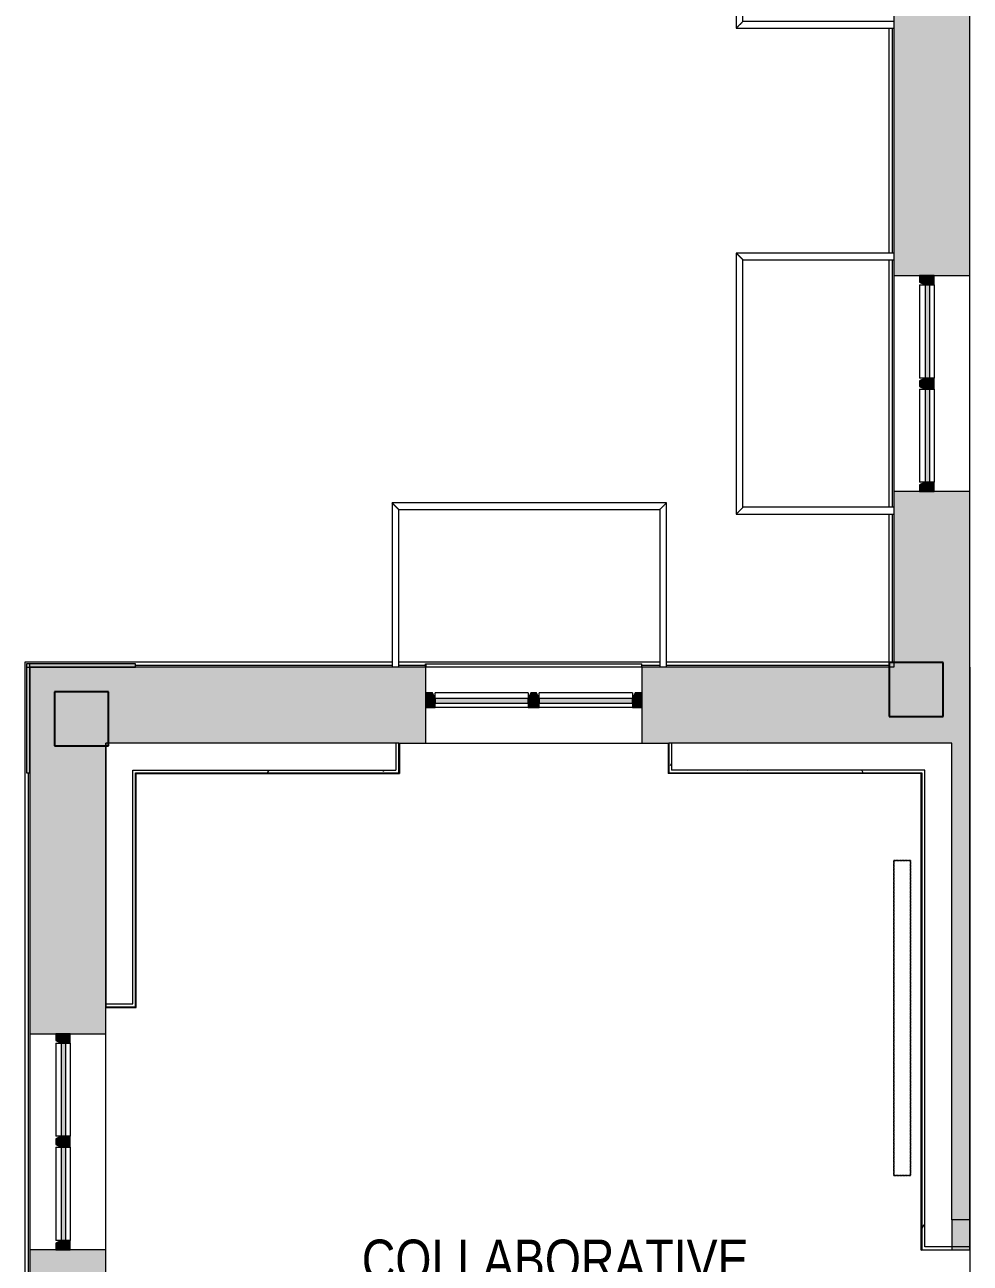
# Model space of a CAD drawing. Header units: inches. Extents: x -3803 to -1421, y -3454 to -210.
# Drawn here: x -3343.5 to -3133.4, y -1544.1 to -1268.9 of the extents above; entities that cross this region are included whole.
import ezdxf

# ---------------------------------------------------------------- set-up
doc = ezdxf.new("R2010")
doc.units = ezdxf.units.IN
doc.header["$MEASUREMENT"] = 0
doc.linetypes.add('Hidden Equipment- BSALS', pattern=[0.0625, 0.03125, -0.03125])
doc.linetypes.add('Hidden Equipment- LTP', pattern=[0.0625, 0.03125, -0.03125])
for name, color, linetype, lineweight in [('A-AREA-IDEN', 2, 'Continuous', 9), ('A-FLOR', 192, 'Continuous', 13), ('A-FLOR-HRAL', 11, 'Continuous', 13), ('A-GLAZ-CURT', 52, 'Continuous', 13), ('A-GLAZ-CWMG', 51, 'Continuous', 13), ('A-WALL', 113, 'Continuous', 13), ('A-WALL-PATT', 111, 'Continuous', 13), ('I-WALL', 2, 'Continuous', 13), ('Q-SPCQ', 91, 'Continuous', 13), ('S-COLS', 52, 'Continuous', 13)]:
    doc.layers.add(name, color=color, linetype=linetype, lineweight=lineweight)
doc.styles.add('Arial Narrow', font='ARIALN.TTF', dxfattribs={"height": 9})
pattern_1 = [(0, (0, 0), (30.72, 7.68), [1.267, -21.773, 1.267, -21.773, -122.88]), (0, (0, 0), (30.72, 7.68), [-46.08, 1.267, -44.813, 1.267, -21.773, -53.76]), (0, (0, 0), (30.72, 7.68), [-115.2, 1.267, -14.093, 1.267, -37.133]), (120, (11.52, 3.84), (-22.011075, 22.7643), [1.267, -21.773, 1.267, -21.773, -122.88]), (120, (11.52, 3.84), (-22.011075, 22.7643), [-46.08, 1.267, -44.813, 1.267, -21.773, -53.76]), (120, (11.52, 3.84), (-22.011075, 22.7643), [-115.2, 1.267, -14.093, 1.267, -37.133]), (240, (15.36, 19.2), (-8.708925, -30.4443), [1.267, -21.773, 1.267, -21.773, -122.88]), (240, (15.36, 19.2), (-8.708925, -30.4443), [-46.08, 1.267, -44.813, 1.267, -21.773, -53.76]), (240, (15.36, 19.2), (-8.708925, -30.4443), [-115.2, 1.267, -14.093, 1.267, -37.133])]

# ---------------------------------------------------------------- blocks, each defined once
blk = doc.blocks.new('15830016-STRUCT_MARTINEZ-MOORE_CENTRAL_v2018_rvt-1-DIMENSION PLAN - LEVEL 2 _579_ - 2__ - CAD')
at = {"layer": 'S-COLS', "lineweight": 5}
for points in [[(-3139.4, -1422.64), (-3139.4, -1410.64), (-3151.4, -1410.64), (-3151.4, -1422.64), (-3150.09, -1422.64)], [(-3324.9, -1429.14), (-3324.9, -1417.14), (-3336.9, -1417.14), (-3336.9, -1429.14)]]:
    blk.add_hatch(color=50, dxfattribs=at).paths.add_polyline_path(points, flags=0)
at = {"layer": 'S-COLS', "color": 253, "lineweight": 25}
for p, q in [((-3139.4, -1410.64), (-3151.4, -1410.64)), ((-3151.4, -1410.64), (-3151.4, -1422.64)), ((-3139.4, -1422.64), (-3139.4, -1410.64)), ((-3324.9, -1417.14), (-3336.9, -1417.14)), ((-3336.9, -1417.14), (-3336.9, -1429.14)), ((-3324.9, -1429.14), (-3324.9, -1417.14)), ((-3151.4, -1422.64), (-3139.4, -1422.64)), ((-3336.9, -1429.14), (-3324.9, -1429.14))]:
    blk.add_line(p, q, dxfattribs=at)
blk = doc.blocks.new('level 2 - band2 - level 2 - band-474741-DIMENSION PLAN - LEVEL 2 _579_ - 2__ - CAD')
at = {"layer": 'A-WALL', "lineweight": 20}
for p, q in [((-3151.52, -1269.64), (-3151.52, -1319.64)), ((-3150.77, -1269.64), (-3150.77, -1319.64)), ((-3151.52, -1321.14), (-3151.52, -1376.14)), ((-3150.77, -1321.14), (-3150.77, -1376.14)), ((-3151.52, -1377.64), (-3151.52, -1410.52)), ((-3150.77, -1377.64), (-3150.77, -1410.64)), ((-3343.52, -1410.52), (-3343.52, -1585.21)), ((-3261.89, -1410.52), (-3343.52, -1410.52)), ((-3261.9, -1411.27), (-3318.9, -1411.27)), ((-3202.4, -1410.52), (-3260.4, -1410.52)), ((-3254.46, -1411.27), (-3260.4, -1411.27)), ((-3202.4, -1411.27), (-3206.4, -1411.27)), ((-3151.52, -1410.52), (-3200.9, -1410.52)), ((-3151.4, -1411.27), (-3200.9, -1411.27)), ((-3342.77, -1435.14), (-3342.77, -1585.21))]:
    blk.add_line(p, q, dxfattribs=at)
blk = doc.blocks.new('System Panel - Winco Glass-383301-DIMENSION PLAN - LEVEL 2 _579_ - 2__ - CAD')
at = {"layer": 'A-GLAZ-CURT', "lineweight": 9}
blk.add_hatch(color=90, dxfattribs=at).paths.add_polyline_path([(-10.359375, -1), (10.359375, -1), (10.359375, 0), (-10.359375, 0)], flags=0)
at = {"layer": 'A-GLAZ-CURT', "lineweight": 20}
for p, q in [((10.359375, 0), (-10.359375, 0)), ((-10.359375, 0), (-10.359375, -1)), ((10.359375, -1), (10.359375, 0)), ((-10.359375, -1), (10.359375, -1))]:
    blk.add_line(p, q, dxfattribs=at)
blk = doc.blocks.new('Rectangular Mullion - Winco Accent Full_Left-Large-383303-DIMENSION PLAN - LEVEL 2 _579_ - 2__ - CAD')
at = {"layer": 'A-GLAZ-CWMG', "lineweight": 9}
blk.add_hatch(color=90, dxfattribs=at).paths.add_polyline_path([(-2.06, 2), (0, 2), (0, -1.25), (-1.48, -1.25), (-2.06, 0)], flags=0)
at = {"layer": 'A-GLAZ-CWMG', "lineweight": 20}
for p, q in [((-2.06, 0), (-2.06, 2)), ((-2.06, 2), (0, 2)), ((-1.48, -1.25), (-2.06, 0)), ((0, 2), (0, -1.25)), ((0, -1.25), (-1.48, -1.25))]:
    blk.add_line(p, q, dxfattribs=at)
blk = doc.blocks.new('Rectangular Mullion - Winco Accent Full_Right-Large-V4-DIMENSION PLAN - LEVEL 2 _579_ - 2__ - CAD')
at = {"layer": 'A-GLAZ-CWMG', "lineweight": 9}
for p, q in [((-3144.65, -2412.7), (-3143.4, -2412.7)), ((-3144.65, -2412.7), (-3144.65, -2433.42)), ((-3141.4, -2412.7), (-3141.4, -2433.42)), ((-3143.4, -2433.42), (-3144.65, -2433.42))]:
    blk.add_line(p, q, dxfattribs=at)
blk = doc.blocks.new('Rectangular Mullion - Winco Accent Full-Large-383306-DIMENSION PLAN - LEVEL 2 _579_ - 2__ - CAD')
at = {"layer": 'A-GLAZ-CWMG', "lineweight": 9}
blk.add_hatch(color=90, dxfattribs=at).paths.add_polyline_path([(-1.22, 2), (1.22, 2), (1.22, 0), (0.64, -1.25), (-0.64, -1.25), (-1.22, 0)], flags=0)
at = {"layer": 'A-GLAZ-CWMG', "lineweight": 20}
for p, q in [((-1.22, 2), (1.22, 2)), ((-1.22, 0), (-1.22, 2)), ((-0.64, -1.25), (-1.22, 0)), ((1.22, 0), (0.64, -1.25)), ((1.22, 2), (1.22, 0)), ((0.64, -1.25), (-0.64, -1.25))]:
    blk.add_line(p, q, dxfattribs=at)
blk = doc.blocks.new('Rectangular Mullion - Winco Accent Full_Right-Large-383308-DIMENSION PLAN - LEVEL 2 _579_ - 2__ - CAD')
at = {"layer": 'A-GLAZ-CWMG', "lineweight": 9}
blk.add_hatch(color=90, dxfattribs=at).paths.add_polyline_path([(0, -1.25), (0, 2), (-2.06, 2), (-2.06, 0), (-1.48, -1.25)], flags=0)
at = {"layer": 'A-GLAZ-CWMG', "lineweight": 20}
for p, q in [((0, 2), (-2.06, 2)), ((-2.06, 2), (-2.06, 0)), ((-2.06, 0), (-1.48, -1.25)), ((0, -1.25), (0, 2)), ((-1.48, -1.25), (0, -1.25))]:
    blk.add_line(p, q, dxfattribs=at)
blk = doc.blocks.new('Rectangular Mullion - Winco Accent Full_Right-Large-383305-DIMENSION PLAN - LEVEL 2 _579_ - 2__ - CAD')
at = {"layer": 'A-GLAZ-CWMG', "lineweight": 9}
for p, q in [((-3144.65, -2435.86), (-3143.4, -2435.86)), ((-3144.65, -2435.86), (-3144.65, -2456.58)), ((-3141.4, -2435.86), (-3141.4, -2456.58)), ((-3143.4, -2456.58), (-3144.65, -2456.58))]:
    blk.add_line(p, q, dxfattribs=at)
blk = doc.blocks.new('Brick Slodier105 - Brick Slodier-505849-DIMENSION PLAN - LEVEL 2 _579_ - 2__ - CAD')
at = {"layer": 'A-WALL-PATT', "lineweight": 20}
for points in [[(-3343.15, -1411.64), (-3318.9, -1411.64), (-3318.9, -1410.89), (-3343.15, -1410.89)], [(-3342.4, -1435.14), (-3342.4, -1410.89), (-3343.15, -1410.89), (-3343.15, -1435.14)]]:
    blk.add_hatch(color=10, dxfattribs=at).paths.add_polyline_path(points, flags=0)
at = {"layer": 'A-WALL', "lineweight": 20}
for p, q in [((-3318.9, -1410.89), (-3343.15, -1410.89)), ((-3343.15, -1410.89), (-3343.15, -1411.64)), ((-3342.4, -1410.89), (-3343.15, -1410.89)), ((-3343.15, -1410.89), (-3343.15, -1435.14)), ((-3343.15, -1411.64), (-3318.9, -1411.64)), ((-3342.4, -1435.14), (-3342.4, -1410.89)), ((-3318.9, -1411.64), (-3318.9, -1410.89)), ((-3343.15, -1435.14), (-3342.4, -1435.14))]:
    blk.add_line(p, q, dxfattribs=at)
blk = doc.blocks.new('Brick Slodier121 - Brick Slodier-520338-DIMENSION PLAN - LEVEL 2 _579_ - 2__ - CAD')
at = {"layer": 'A-WALL', "lineweight": 20}
for p, q in [((-2656.21, -1410.89), (-2656.15, -1410.89)), ((-2656.21, -1411.64), (-2656.21, -1410.89)), ((-2656.15, -1410.89), (-2608.15, -1410.89)), ((-2656.15, -1410.89), (-2656.15, -1411.64)), ((-2608.15, -1411.64), (-2656.15, -1411.64)), ((-2608.15, -1411.64), (-2608.15, -1410.89))]:
    blk.add_line(p, q, dxfattribs=at)
blk = doc.blocks.new('Rectangular Mullion - Winco Accent Full_Left-Large-384324-DIMENSION PLAN - LEVEL 2 _579_ - 2__ - CAD')
at = {"layer": 'A-GLAZ-CWMG', "lineweight": 9}
blk.add_hatch(color=90, dxfattribs=at).paths.add_polyline_path([(0, -2), (-2.06, -2), (-2.06, 0), (-1.48, 1.25), (0, 1.25)], flags=0)
at = {"layer": 'A-GLAZ-CWMG', "lineweight": 20}
for p, q in [((-2.06, 0), (-1.48, 1.25)), ((-2.06, -2), (-2.06, 0)), ((-1.48, 1.25), (0, 1.25)), ((0, 1.25), (0, -2)), ((0, -2), (-2.06, -2))]:
    blk.add_line(p, q, dxfattribs=at)
blk = doc.blocks.new('Railing - Railing-545878-DIMENSION PLAN - LEVEL 2 _579_ - 2__ - CAD')
at = {"layer": 'A-FLOR-HRAL', "lineweight": 9}
for p, q in [((-3150.4, -1211.64), (-3185.4, -1211.64)), ((-3185.4, -1211.64), (-3185.4, -1269.64)), ((-3183.9, -1213.14), (-3150.4, -1213.14)), ((-3183.9, -1268.14), (-3183.9, -1213.14)), ((-3150.4, -1268.14), (-3183.9, -1268.14)), ((-3185.4, -1269.64), (-3150.4, -1269.64))]:
    blk.add_line(p, q, dxfattribs=at)
for points in [[(-3185.4, -1211.64), (-3185.4, -1211.64), (-3185.38, -1211.65), (-3185.34, -1211.7), (-3185.3, -1211.74), (-3185.25, -1211.78), (-3185.21, -1211.83), (-3185.17, -1211.87), (-3185.1, -1211.93), (-3185.04, -1212), (-3184.98, -1212.06), (-3184.93, -1212.1), (-3184.89, -1212.15), (-3184.84, -1212.2), (-3184.79, -1212.24), (-3184.74, -1212.29), (-3184.69, -1212.34), (-3184.65, -1212.39), (-3184.6, -1212.44), (-3184.55, -1212.49), (-3184.5, -1212.54), (-3184.45, -1212.58), (-3184.4, -1212.63), (-3184.36, -1212.68), (-3184.31, -1212.72), (-3184.27, -1212.77), (-3184.23, -1212.81), (-3184.18, -1212.86), (-3184.13, -1212.91), (-3184.08, -1212.95), (-3184.04, -1213), (-3183.99, -1213.04), (-3183.95, -1213.09), (-3183.91, -1213.13), (-3183.9, -1213.14), (-3183.9, -1213.14)], [(-3185.4, -1269.64), (-3185.4, -1269.64), (-3185.38, -1269.63), (-3185.34, -1269.59), (-3185.3, -1269.54), (-3185.25, -1269.5), (-3185.21, -1269.45), (-3185.16, -1269.41), (-3185.1, -1269.35), (-3185.04, -1269.28), (-3184.98, -1269.22), (-3184.93, -1269.18), (-3184.89, -1269.13), (-3184.84, -1269.08), (-3184.79, -1269.04), (-3184.74, -1268.99), (-3184.69, -1268.94), (-3184.65, -1268.89), (-3184.6, -1268.84), (-3184.55, -1268.79), (-3184.5, -1268.74), (-3184.45, -1268.7), (-3184.4, -1268.65), (-3184.36, -1268.6), (-3184.31, -1268.56), (-3184.27, -1268.52), (-3184.23, -1268.47), (-3184.18, -1268.42), (-3184.13, -1268.37), (-3184.08, -1268.33), (-3184.04, -1268.28), (-3183.99, -1268.24), (-3183.95, -1268.2), (-3183.91, -1268.15), (-3183.9, -1268.14), (-3183.9, -1268.14)]]:
    blk.add_open_spline(points, degree=3, knots=[0, 0, 0, 0, 0.083333, 0.125, 0.166667, 0.208333, 0.229167, 0.25, 0.291667, 0.333333, 0.354167, 0.375, 0.395833, 0.416667, 0.4375, 0.458333, 0.479167, 0.5, 0.520833, 0.541667, 0.5625, 0.583333, 0.604167, 0.625, 0.645833, 0.666667, 0.6875, 0.708333, 0.75, 0.770833, 0.791667, 0.833333, 0.875, 0.916667, 1, 1, 1, 1], dxfattribs=at)
blk = doc.blocks.new('Railing - Railing-545888-DIMENSION PLAN - LEVEL 2 _579_ - 2__ - CAD')
at = {"layer": 'A-FLOR-HRAL', "lineweight": 9}
for p, q in [((-3150.4, -1319.64), (-3185.4, -1319.64)), ((-3185.4, -1319.64), (-3185.4, -1377.64)), ((-3183.9, -1321.14), (-3150.4, -1321.14)), ((-3183.9, -1376.14), (-3183.9, -1321.14)), ((-3150.4, -1376.14), (-3183.9, -1376.14)), ((-3185.4, -1377.64), (-3150.4, -1377.64))]:
    blk.add_line(p, q, dxfattribs=at)
for points in [[(-3185.4, -1319.64), (-3185.4, -1319.64), (-3185.38, -1319.65), (-3185.34, -1319.7), (-3185.3, -1319.74), (-3185.25, -1319.78), (-3185.21, -1319.83), (-3185.17, -1319.87), (-3185.1, -1319.93), (-3185.04, -1320), (-3184.98, -1320.06), (-3184.93, -1320.1), (-3184.89, -1320.15), (-3184.84, -1320.2), (-3184.79, -1320.24), (-3184.74, -1320.29), (-3184.69, -1320.34), (-3184.65, -1320.39), (-3184.6, -1320.44), (-3184.55, -1320.49), (-3184.5, -1320.54), (-3184.45, -1320.58), (-3184.4, -1320.63), (-3184.36, -1320.68), (-3184.31, -1320.72), (-3184.27, -1320.77), (-3184.23, -1320.81), (-3184.18, -1320.86), (-3184.13, -1320.91), (-3184.08, -1320.95), (-3184.04, -1321), (-3183.99, -1321.04), (-3183.95, -1321.09), (-3183.91, -1321.13), (-3183.9, -1321.14), (-3183.9, -1321.14)], [(-3185.4, -1377.64), (-3185.4, -1377.64), (-3185.38, -1377.63), (-3185.34, -1377.59), (-3185.3, -1377.54), (-3185.25, -1377.5), (-3185.21, -1377.45), (-3185.16, -1377.41), (-3185.1, -1377.35), (-3185.04, -1377.28), (-3184.98, -1377.22), (-3184.93, -1377.18), (-3184.89, -1377.13), (-3184.84, -1377.08), (-3184.79, -1377.04), (-3184.74, -1376.99), (-3184.69, -1376.94), (-3184.65, -1376.89), (-3184.6, -1376.84), (-3184.55, -1376.79), (-3184.5, -1376.74), (-3184.45, -1376.7), (-3184.4, -1376.65), (-3184.36, -1376.6), (-3184.31, -1376.56), (-3184.27, -1376.52), (-3184.23, -1376.47), (-3184.18, -1376.42), (-3184.13, -1376.37), (-3184.08, -1376.33), (-3184.04, -1376.28), (-3183.99, -1376.24), (-3183.95, -1376.2), (-3183.91, -1376.15), (-3183.9, -1376.14), (-3183.9, -1376.14)]]:
    blk.add_open_spline(points, degree=3, knots=[0, 0, 0, 0, 0.083333, 0.125, 0.166667, 0.208333, 0.229167, 0.25, 0.291667, 0.333333, 0.354167, 0.375, 0.395833, 0.416667, 0.4375, 0.458333, 0.479167, 0.5, 0.520833, 0.541667, 0.5625, 0.583333, 0.604167, 0.625, 0.645833, 0.666667, 0.6875, 0.708333, 0.75, 0.770833, 0.791667, 0.833333, 0.875, 0.916667, 1, 1, 1, 1], dxfattribs=at)
blk = doc.blocks.new('Railing - Railing-545898-DIMENSION PLAN - LEVEL 2 _579_ - 2__ - CAD')
at = {"layer": 'A-FLOR-HRAL', "lineweight": 9}
for p, q in [((-3261.9, -1375.14), (-3261.9, -1411.64)), ((-3200.9, -1375.14), (-3261.9, -1375.14)), ((-3200.9, -1411.64), (-3200.9, -1375.14)), ((-3260.4, -1411.64), (-3260.4, -1376.64)), ((-3260.4, -1376.64), (-3202.4, -1376.64)), ((-3202.4, -1376.64), (-3202.4, -1411.64))]:
    blk.add_line(p, q, dxfattribs=at)
for points in [[(-3260.4, -1376.64), (-3260.4, -1376.64), (-3260.41, -1376.63), (-3260.45, -1376.59), (-3260.49, -1376.54), (-3260.54, -1376.5), (-3260.58, -1376.45), (-3260.63, -1376.41), (-3260.69, -1376.35), (-3260.76, -1376.28), (-3260.81, -1376.22), (-3260.86, -1376.18), (-3260.9, -1376.13), (-3260.95, -1376.08), (-3261, -1376.04), (-3261.05, -1375.99), (-3261.1, -1375.94), (-3261.15, -1375.89), (-3261.19, -1375.84), (-3261.24, -1375.79), (-3261.29, -1375.74), (-3261.34, -1375.7), (-3261.39, -1375.65), (-3261.43, -1375.6), (-3261.48, -1375.56), (-3261.52, -1375.52), (-3261.56, -1375.47), (-3261.62, -1375.42), (-3261.66, -1375.37), (-3261.71, -1375.33), (-3261.75, -1375.28), (-3261.8, -1375.24), (-3261.84, -1375.2), (-3261.88, -1375.15), (-3261.9, -1375.14), (-3261.9, -1375.14)], [(-3202.4, -1376.64), (-3202.4, -1376.64), (-3202.38, -1376.63), (-3202.34, -1376.59), (-3202.3, -1376.54), (-3202.25, -1376.5), (-3202.21, -1376.45), (-3202.17, -1376.41), (-3202.1, -1376.35), (-3202.04, -1376.28), (-3201.98, -1376.22), (-3201.93, -1376.18), (-3201.89, -1376.13), (-3201.84, -1376.08), (-3201.79, -1376.04), (-3201.74, -1375.99), (-3201.69, -1375.94), (-3201.65, -1375.89), (-3201.6, -1375.84), (-3201.55, -1375.79), (-3201.5, -1375.74), (-3201.45, -1375.7), (-3201.4, -1375.65), (-3201.36, -1375.6), (-3201.31, -1375.56), (-3201.27, -1375.52), (-3201.23, -1375.47), (-3201.18, -1375.42), (-3201.13, -1375.37), (-3201.08, -1375.33), (-3201.04, -1375.28), (-3200.99, -1375.24), (-3200.95, -1375.2), (-3200.91, -1375.15), (-3200.9, -1375.14), (-3200.9, -1375.14)]]:
    blk.add_open_spline(points, degree=3, knots=[0, 0, 0, 0, 0.083333, 0.125, 0.166667, 0.208333, 0.229167, 0.25, 0.291667, 0.333333, 0.354167, 0.375, 0.395833, 0.416667, 0.4375, 0.458333, 0.479167, 0.5, 0.520833, 0.541667, 0.5625, 0.583333, 0.604167, 0.625, 0.645833, 0.666667, 0.6875, 0.708333, 0.75, 0.770833, 0.791667, 0.833333, 0.875, 0.916667, 1, 1, 1, 1], dxfattribs=at)
blk = doc.blocks.new('Basic Wall _ Generic - 4_ - ___-3572217-DIMENSION PLAN - LEVEL 2 _579_ - 2__ - CAD')
at = {"layer": 'A-WALL', "lineweight": 20}
for q in [(-3133.4, -1440.52), (-3133.52, -1541.14)]:
    blk.add_line((-3133.4, -1541.14), q, dxfattribs=at)
blk = doc.blocks.new('Basic Wall _ Generic - 4_ - ___-3572149-DIMENSION PLAN - LEVEL 2 _579_ - 2__ - CAD')
at = {"layer": 'A-WALL', "lineweight": 20}
for p in [(-3133.52, -1411.64), (-3133.4, -1440.52)]:
    blk.add_line(p, (-3133.4, -1411.64), dxfattribs=at)
blk = doc.blocks.new('Basic Wall _ A6-6 5_8_-BSALS - ___-3570669-DIMENSION PLAN - LEVEL 2 _579_ - 2__ - CAD')
at = {"layer": 'I-WALL', "lineweight": 20}
for p, q in [((-3318.77, -1435.27), (-3318.9, -1435.14)), ((-3318.77, -1435.27), (-3260.27, -1435.27)), ((-3260.4, -1435.14), (-3260.27, -1435.27))]:
    blk.add_line(p, q, dxfattribs=at)
blk = doc.blocks.new('Basic Wall _ A6-6 5_8_-BSALS - ___-3570670-DIMENSION PLAN - LEVEL 2 _579_ - 2__ - CAD')
at = {"layer": 'I-WALL', "lineweight": 20}
for p, q in [((-3318.9, -1435.14), (-3318.77, -1435.27)), ((-3318.77, -1487.27), (-3318.77, -1435.27)), ((-3318.77, -1487.27), (-3318.9, -1487.14))]:
    blk.add_line(p, q, dxfattribs=at)
blk = doc.blocks.new('Basic Wall _ A6-6 5_8_-BSALS - ___-3570671-DIMENSION PLAN - LEVEL 2 _579_ - 2__ - CAD')
at = {"layer": 'I-WALL', "lineweight": 20}
for p, q in [((-3200.52, -1435.27), (-3200.4, -1435.14)), ((-3144.27, -1435.27), (-3200.52, -1435.27)), ((-3144.15, -1435.14), (-3144.27, -1435.27))]:
    blk.add_line(p, q, dxfattribs=at)
blk = doc.blocks.new('Basic Wall _ A6-6 5_8_-BSALS - ___-3570672-DIMENSION PLAN - LEVEL 2 _579_ - 2__ - CAD')
at = {"layer": 'I-WALL', "lineweight": 20}
for p, q in [((-3144.27, -1435.27), (-3144.15, -1435.14)), ((-3144.27, -1541.27), (-3144.27, -1435.27)), ((-3144.15, -1541.14), (-3144.27, -1541.27))]:
    blk.add_line(p, q, dxfattribs=at)
blk = doc.blocks.new('Basic Wall _ A6-6 5_8_-BSALS - ___-3570679-DIMENSION PLAN - LEVEL 2 _579_ - 2__ - CAD')
at = {"layer": 'I-WALL', "lineweight": 20}
for p in [(-3325.52, -1487.27), (-3318.9, -1487.14)]:
    blk.add_line(p, (-3318.77, -1487.27), dxfattribs=at)
blk = doc.blocks.new('Basic Wall _ A6-6 5_8_-BSALS - ___-3570681-DIMENSION PLAN - LEVEL 2 _579_ - 2__ - CAD')
at = {"layer": 'I-WALL', "lineweight": 20}
for p in [(-3200.52, -1428.52), (-3200.4, -1435.14)]:
    blk.add_line(p, (-3200.52, -1435.27), dxfattribs=at)
blk = doc.blocks.new('Basic Wall _ A6-6 5_8_-BSALS - ___-3570682-DIMENSION PLAN - LEVEL 2 _579_ - 2__ - CAD')
at = {"layer": 'I-WALL', "lineweight": 20}
for p, q in [((-3260.27, -1428.52), (-3260.27, -1435.27)), ((-3260.27, -1435.27), (-3260.4, -1435.14))]:
    blk.add_line(p, q, dxfattribs=at)
blk = doc.blocks.new('Basic Wall _ A6-6 5_8_-BSALS - ___-3570683-DIMENSION PLAN - LEVEL 2 _579_ - 2__ - CAD')
at = {"layer": 'I-WALL', "lineweight": 20}
for p, q in [((-3144.27, -1541.27), (-3144.15, -1541.14)), ((-3133.52, -1541.27), (-3144.27, -1541.27)), ((-3133.52, -1541.14), (-3133.52, -1541.27))]:
    blk.add_line(p, q, dxfattribs=at)
blk = doc.blocks.new('TV LCD 32 PDI CV3200P - LTP - TV-80_-3897805-DIMENSION PLAN - LEVEL 2 _579_ - 2__ - CAD')
at = {"layer": 'Q-SPCQ', "linetype": 'Hidden Equipment- LTP', "lineweight": 20}
for p, q in [((-70, 0), (-70, 3.75)), ((-70, 3.75), (0, 3.75)), ((0, 3.75), (-70, 3.75)), ((-70, 3.75), (-70, 0)), ((0, 3.75), (0, 0)), ((0, 0), (0, 3.75)), ((-70, 0), (0, 0)), ((0, 0), (-70, 0))]:
    blk.add_line(p, q, dxfattribs=at)

msp = doc.modelspace()

# ---------------------------------------------------------------- hatches: boundary and pattern name
at = {"layer": 'A-WALL-PATT', "lineweight": 20}
h = msp.add_hatch(color=10, dxfattribs=at)
h.paths.add_polyline_path([(-3150.4, -1411.64), (-3133.52, -1411.64), (-3133.52, -1372.64), (-3150.4, -1372.64), (-3150.4, -1397.9)], flags=0)
h.paths.add_polyline_path([(-3150.4, -1324.64), (-3133.52, -1324.64), (-3133.52, -1264.64), (-3150.4, -1264.64), (-3150.4, -1308.74)], flags=0)
h.paths.add_polyline_path([(-3150.4, -1216.64), (-3133.52, -1216.64), (-3133.52, -1156.64), (-3150.4, -1156.64), (-3150.4, -1189.86)], flags=0)
h.paths.add_polyline_path([(-3150.4, -1108.64), (-3133.52, -1108.64), (-3133.52, -1048.64), (-3150.4, -1048.64), (-3150.4, -1100.7)], flags=0)
h.paths.add_polyline_path([(-3150.09, -1000.64), (-3133.52, -1000.64), (-3133.52, -961.64), (-3150.4, -961.64), (-3150.4, -1000.64)], flags=0)
h = msp.add_hatch(color=10, dxfattribs=at)
h.paths.add_polyline_path([(-3325.52, -1766.64), (-3325.52, -1685.14), (-3342.4, -1685.14), (-3342.4, -1766.64), (-3329.4, -1766.64)], flags=0)
h.paths.add_polyline_path([(-3342.4, -1637.14), (-3325.52, -1637.14), (-3325.52, -1541.14), (-3342.4, -1541.14), (-3342.4, -1605.94)], flags=0)
h.paths.add_polyline_path([(-3342.4, -1493.14), (-3325.52, -1493.14), (-3325.52, -1411.64), (-3342.4, -1411.64), (-3342.4, -1487.06)], flags=0)
h = msp.add_hatch(color=10, dxfattribs=at)
h.paths.add_polyline_path([(-3254.4, -1428.52), (-3254.4, -1411.64), (-3325.52, -1411.64), (-3325.52, -1428.52), (-3272.25, -1428.52)], flags=0)
h.paths.add_polyline_path([(-3206.4, -1428.52), (-3133.52, -1428.52), (-3133.52, -1411.64), (-3206.4, -1411.64), (-3206.4, -1427.62)], flags=0)
at = {"layer": 'A-WALL-PATT', "lineweight": 9}
h = msp.add_hatch(dxfattribs=at)
h.set_pattern_fill('FP_2', color=256, style=0, pattern_type=2)
h.set_pattern_definition(pattern_1)
h.paths.add_polyline_path([(-3199.77, -1435.14), (-3199.77, -1428.52), (-3200.4, -1428.52), (-3200.4, -1435.14)], flags=0)
at = {"layer": 'A-WALL-PATT', "lineweight": 5}
msp.add_hatch(color=50, dxfattribs=at).paths.add_polyline_path([(-3133.52, -1440.52), (-3133.52, -1428.52), (-3137.52, -1428.52), (-3137.52, -1440.52)], flags=0)
at = {"layer": 'A-WALL-PATT', "lineweight": 9}
h = msp.add_hatch(dxfattribs=at)
h.set_pattern_fill('FP_2', color=256, style=0, pattern_type=2)
h.set_pattern_definition(pattern_1)
h.paths.add_polyline_path([(-3267.02, -1435.14), (-3261.02, -1435.14), (-3261.02, -1434.52), (-3319.52, -1434.52), (-3319.52, -1435.14), (-3272.25, -1435.14)], flags=0)
h = msp.add_hatch(dxfattribs=at)
h.set_pattern_fill('FP_2', color=256, style=0, pattern_type=2)
h.set_pattern_definition(pattern_1)
h.paths.add_polyline_path([(-3144.15, -1435.14), (-3143.52, -1435.14), (-3143.52, -1434.52), (-3199.77, -1434.52), (-3199.77, -1435.14), (-3190.81, -1435.14)], flags=0)
h = msp.add_hatch(dxfattribs=at)
h.set_pattern_fill('FP_2', color=256, style=0, pattern_type=2)
h.set_pattern_definition(pattern_1)
h.paths.add_polyline_path([(-3143.52, -1540.52), (-3143.52, -1435.14), (-3144.15, -1435.14), (-3144.15, -1540.52)], flags=0)
at = {"layer": 'A-WALL-PATT', "lineweight": 5}
h = msp.add_hatch(color=50, dxfattribs=at)
h.paths.add_polyline_path([(-3133.52, -1741.77), (-3133.52, -1637.14), (-3137.52, -1637.14), (-3137.52, -1741.77)], flags=0)
h.paths.add_polyline_path([(-3137.52, -1541.14), (-3133.52, -1541.14), (-3133.52, -1440.52), (-3137.52, -1440.52), (-3137.52, -1487.06)], flags=0)

# ---------------------------------------------------------------- linework, layer by layer
at = {"layer": 'A-FLOR', "lineweight": 20}
msp.add_line((-3133.52, -1541.27), (-3133.52, -1637.02), dxfattribs=at)
at = {"layer": 'A-WALL', "lineweight": 20}
for p, q in [((-3150.4, -1108.64), (-3150.4, -1411.64)), ((-3133.52, -1541.14), (-3133.52, -1108.64)), ((-3150.4, -1324.64), (-3133.52, -1324.64)), ((-3133.52, -1372.64), (-3150.4, -1372.64)), ((-3342.4, -1411.64), (-3342.4, -1776.64)), ((-3150.4, -1411.64), (-3342.4, -1411.64)), ((-3254.4, -1428.52), (-3254.4, -1411.64)), ((-3206.4, -1411.64), (-3206.4, -1428.52)), ((-3325.52, -1691.14), (-3325.52, -1428.52)), ((-3260.4, -1428.52), (-3200.4, -1428.52)), ((-3342.4, -1493.14), (-3325.52, -1493.14)), ((-3137.52, -1534.52), (-3137.52, -1541.14)), ((-3325.52, -1541.14), (-3342.4, -1541.14))]:
    msp.add_line(p, q, dxfattribs=at)
at = {"layer": 'A-WALL'}
for p, q in [((-3261.02, -1428.52), (-3261.02, -1434.52)), ((-3199.77, -1428.52), (-3199.77, -1434.52)), ((-3319.52, -1434.52), (-3261.02, -1434.52)), ((-3319.52, -1486.52), (-3319.52, -1434.52)), ((-3143.52, -1434.52), (-3199.77, -1434.52)), ((-3143.52, -1540.52), (-3143.52, -1434.52)), ((-3325.52, -1486.52), (-3319.52, -1486.52)), ((-3133.52, -1540.52), (-3143.52, -1540.52))]:
    msp.add_line(p, q, dxfattribs=at)
at = {"layer": 'I-WALL', "lineweight": 20}
for p, q in [((-3260.4, -1428.52), (-3325.52, -1428.52)), ((-3325.52, -1428.52), (-3325.52, -1487.14)), ((-3260.4, -1435.14), (-3260.4, -1428.52)), ((-3137.52, -1428.52), (-3200.4, -1428.52)), ((-3200.4, -1428.52), (-3200.4, -1435.14)), ((-3137.52, -1534.52), (-3137.52, -1428.52)), ((-3318.9, -1435.14), (-3260.4, -1435.14)), ((-3318.9, -1487.14), (-3318.9, -1435.14)), ((-3200.4, -1435.14), (-3144.15, -1435.14)), ((-3144.15, -1435.14), (-3144.15, -1541.14)), ((-3325.52, -1487.14), (-3318.9, -1487.14)), ((-3133.52, -1534.52), (-3137.52, -1534.52)), ((-3133.52, -1541.14), (-3133.52, -1534.52)), ((-3144.15, -1541.14), (-3133.52, -1541.14))]:
    msp.add_line(p, q, dxfattribs=at)

# ---------------------------------------------------------------- block references
at = {"lineweight": 5}
msp.add_blockref('15830016-STRUCT_MARTINEZ-MOORE_CENTRAL_v2018_rvt-1-DIMENSION PLAN - LEVEL 2 _579_ - 2__ - CAD', (0, 0), dxfattribs=at)
at = {"layer": 'A-FLOR-HRAL', "lineweight": 9}
for name in ['Railing - Railing-545878-DIMENSION PLAN - LEVEL 2 _579_ - 2__ - CAD', 'Railing - Railing-545888-DIMENSION PLAN - LEVEL 2 _579_ - 2__ - CAD', 'Railing - Railing-545898-DIMENSION PLAN - LEVEL 2 _579_ - 2__ - CAD']:
    msp.add_blockref(name, (0, 0), dxfattribs=at)
at = {"layer": 'A-GLAZ-CURT', "lineweight": 9, "rotation": 89.99999999999854}
for p in [(-3143.4, -1337.06), (-3143.4, -1360.22), (-3335.4, -1505.56), (-3335.4, -1528.72)]:
    msp.add_blockref('System Panel - Winco Glass-383301-DIMENSION PLAN - LEVEL 2 _579_ - 2__ - CAD', p, dxfattribs=at)
at = {"layer": 'A-GLAZ-CURT', "lineweight": 9}
for p in [(-3241.97, -1418.64), (-3218.82, -1418.64)]:
    msp.add_blockref('System Panel - Winco Glass-383301-DIMENSION PLAN - LEVEL 2 _579_ - 2__ - CAD', p, dxfattribs=at)
at = {"layer": 'A-GLAZ-CWMG', "lineweight": 9, "extrusion": (0, 0, -1)}
for name, p, rotation in [('Rectangular Mullion - Winco Accent Full_Left-Large-383303-DIMENSION PLAN - LEVEL 2 _579_ - 2__ - CAD', (3143.4, -1324.64), 90.00000000000146), ('Rectangular Mullion - Winco Accent Full-Large-383306-DIMENSION PLAN - LEVEL 2 _579_ - 2__ - CAD', (3143.4, -1348.64), 90.00000000000146), ('Rectangular Mullion - Winco Accent Full_Left-Large-384324-DIMENSION PLAN - LEVEL 2 _579_ - 2__ - CAD', (3143.4, -1372.64), 269.9999999999992), ('Rectangular Mullion - Winco Accent Full-Large-383306-DIMENSION PLAN - LEVEL 2 _579_ - 2__ - CAD', (3230.4, -1418.64), 180), ('Rectangular Mullion - Winco Accent Full_Left-Large-383303-DIMENSION PLAN - LEVEL 2 _579_ - 2__ - CAD', (3206.4, -1418.64), 180), ('Rectangular Mullion - Winco Accent Full_Left-Large-383303-DIMENSION PLAN - LEVEL 2 _579_ - 2__ - CAD', (3335.4, -1493.14), 90.00000000000146), ('Rectangular Mullion - Winco Accent Full-Large-383306-DIMENSION PLAN - LEVEL 2 _579_ - 2__ - CAD', (3335.4, -1517.14), 90.00000000000146), ('Rectangular Mullion - Winco Accent Full_Left-Large-384324-DIMENSION PLAN - LEVEL 2 _579_ - 2__ - CAD', (3335.4, -1541.14), 270.0000000000099)]:
    msp.add_blockref(name, p, dxfattribs=dict(at, rotation=rotation))
at = {"layer": 'A-GLAZ-CWMG', "lineweight": 9}
for name, p in [('Rectangular Mullion - Winco Accent Full_Right-Large-V4-DIMENSION PLAN - LEVEL 2 _579_ - 2__ - CAD', (0, 1086)), ('Rectangular Mullion - Winco Accent Full_Right-Large-383305-DIMENSION PLAN - LEVEL 2 _579_ - 2__ - CAD', (0, 1086)), ('Rectangular Mullion - Winco Accent Full_Right-Large-V4-DIMENSION PLAN - LEVEL 2 _579_ - 2__ - CAD', (-192, 917.5)), ('Rectangular Mullion - Winco Accent Full_Right-Large-V4-DIMENSION PLAN - LEVEL 2 _579_ - 2__ - CAD', (-192, 894.34))]:
    msp.add_blockref(name, p, dxfattribs=at)
for name, p, rotation in [('Rectangular Mullion - Winco Accent Full_Right-Large-383308-DIMENSION PLAN - LEVEL 2 _579_ - 2__ - CAD', (-3254.4, -1418.64), 180), ('Rectangular Mullion - Winco Accent Full_Right-Large-V4-DIMENSION PLAN - LEVEL 2 _579_ - 2__ - CAD', (-818.91, -4562.04), 269.9999999999996), ('Rectangular Mullion - Winco Accent Full_Right-Large-V4-DIMENSION PLAN - LEVEL 2 _579_ - 2__ - CAD', (-795.75, -4562.04), 270)]:
    msp.add_blockref(name, p, dxfattribs=dict(at, rotation=rotation))
at = {"layer": 'A-WALL', "lineweight": 20}
for name, p in [('level 2 - band2 - level 2 - band-474741-DIMENSION PLAN - LEVEL 2 _579_ - 2__ - CAD', (0, 0)), ('Brick Slodier105 - Brick Slodier-505849-DIMENSION PLAN - LEVEL 2 _579_ - 2__ - CAD', (0, 0)), ('Brick Slodier121 - Brick Slodier-520338-DIMENSION PLAN - LEVEL 2 _579_ - 2__ - CAD', (-598.25, 0)), ('Basic Wall _ Generic - 4_ - ___-3572149-DIMENSION PLAN - LEVEL 2 _579_ - 2__ - CAD', (0, 0)), ('Basic Wall _ Generic - 4_ - ___-3572217-DIMENSION PLAN - LEVEL 2 _579_ - 2__ - CAD', (0, 0))]:
    msp.add_blockref(name, p, dxfattribs=at)
at = {"layer": 'I-WALL', "lineweight": 20}
for name in ['Basic Wall _ A6-6 5_8_-BSALS - ___-3570682-DIMENSION PLAN - LEVEL 2 _579_ - 2__ - CAD', 'Basic Wall _ A6-6 5_8_-BSALS - ___-3570681-DIMENSION PLAN - LEVEL 2 _579_ - 2__ - CAD', 'Basic Wall _ A6-6 5_8_-BSALS - ___-3570669-DIMENSION PLAN - LEVEL 2 _579_ - 2__ - CAD', 'Basic Wall _ A6-6 5_8_-BSALS - ___-3570670-DIMENSION PLAN - LEVEL 2 _579_ - 2__ - CAD', 'Basic Wall _ A6-6 5_8_-BSALS - ___-3570671-DIMENSION PLAN - LEVEL 2 _579_ - 2__ - CAD', 'Basic Wall _ A6-6 5_8_-BSALS - ___-3570672-DIMENSION PLAN - LEVEL 2 _579_ - 2__ - CAD', 'Basic Wall _ A6-6 5_8_-BSALS - ___-3570679-DIMENSION PLAN - LEVEL 2 _579_ - 2__ - CAD', 'Basic Wall _ A6-6 5_8_-BSALS - ___-3570683-DIMENSION PLAN - LEVEL 2 _579_ - 2__ - CAD']:
    msp.add_blockref(name, (0, 0), dxfattribs=at)
at = {"layer": 'Q-SPCQ', "linetype": 'Hidden Equipment- BSALS', "lineweight": 20, "rotation": 90.00000000000021}
msp.add_blockref('TV LCD 32 PDI CV3200P - LTP - TV-80_-3897805-DIMENSION PLAN - LEVEL 2 _579_ - 2__ - CAD', (-3146.65, -1454.64), dxfattribs=at)

# ---------------------------------------------------------------- texts
at = {"layer": 'A-AREA-IDEN', "insert": (-3268.61, -1538.89), "char_height": 9, "width": 106.05, "attachment_point": 1, "style": 'Arial Narrow'}
msp.add_mtext('COLLABORATIVE', dxfattribs=at)

doc.saveas('drawing.dxf')
